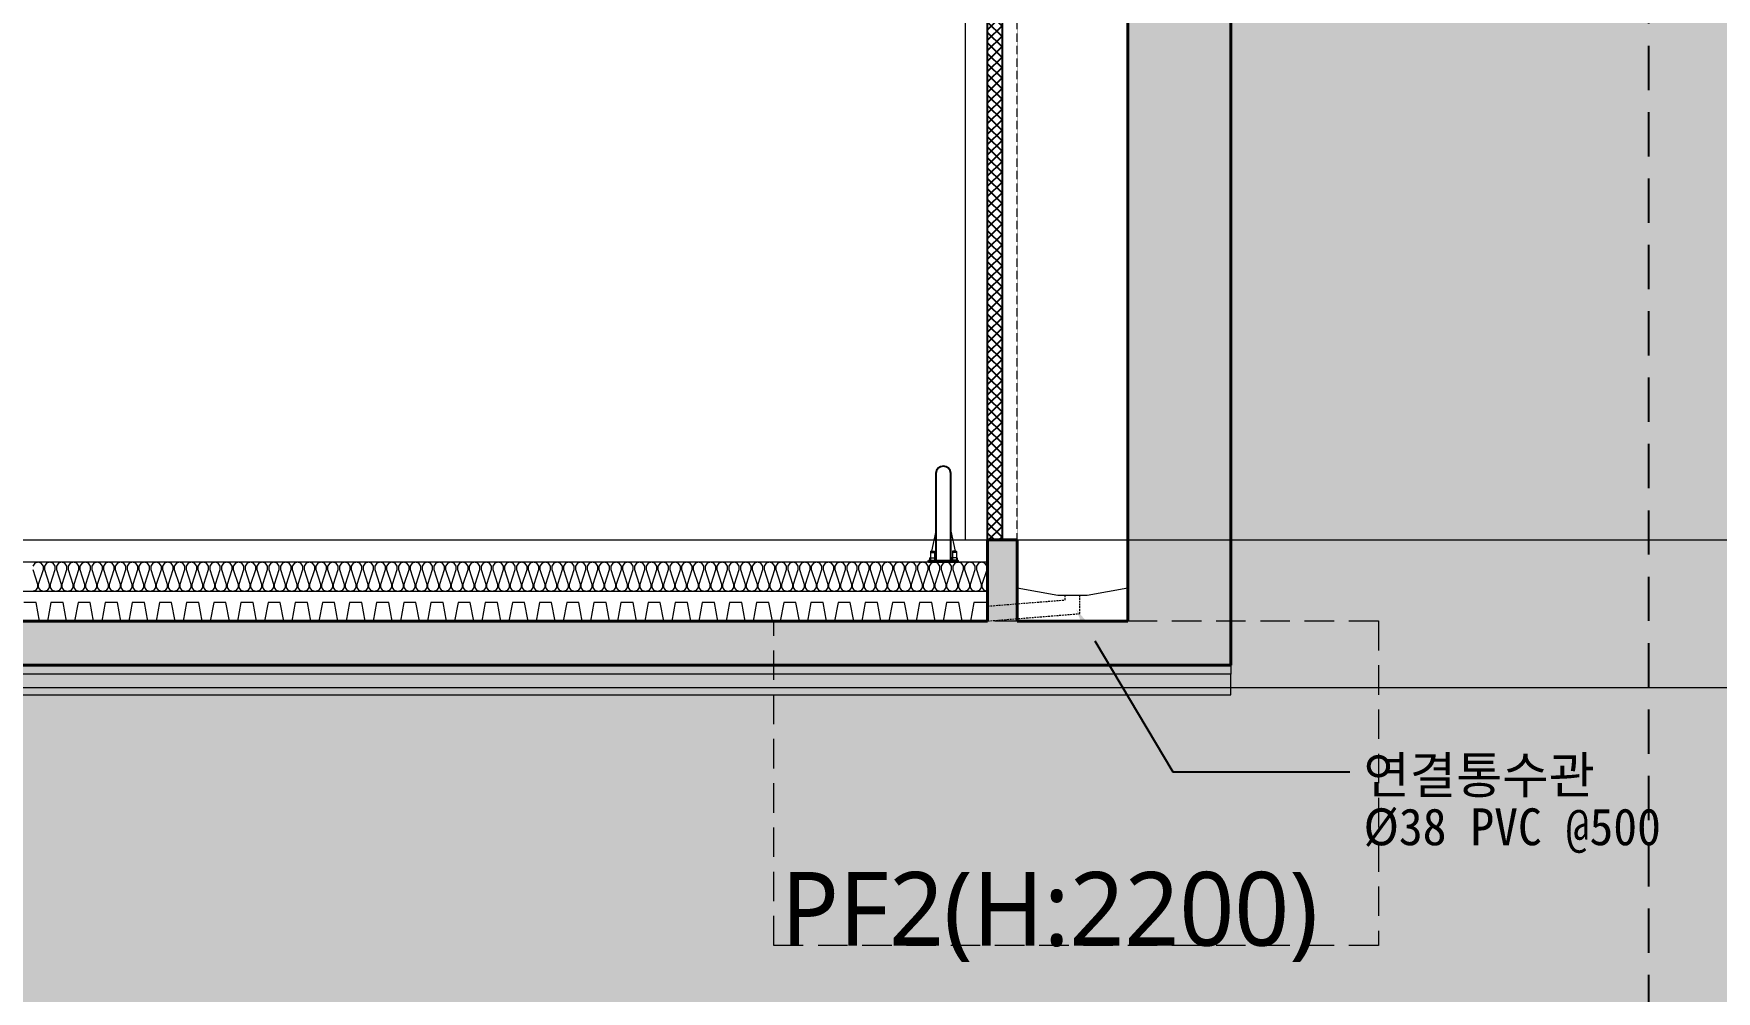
# Model space of a CAD drawing. Header units: millimetres. Extents: x 0 to 420000, y 0 to 297000.
# Drawn here: x 300943 to 312355, y 21389 to 27882 of the extents above; entities that cross this region are included whole.
import ezdxf
from ezdxf.enums import TextEntityAlignment as Align

# ---------------------------------------------------------------- set-up
doc = ezdxf.new("R2010")
doc.units = ezdxf.units.MM
for name, pattern in [('CEN', [62, 60, -1, 0, -1]), ('DASHEDX2', [1.5, 1, -0.5]), ('HIDDEN', [0.375, 0.25, -0.125])]:
    doc.linetypes.add(name, pattern=pattern)
doc.layers.get('Defpoints').update_dxf_attribs({"color": 140})
for name, color, linetype, lineweight in [('A-AXIS-LINE', 1, 'CEN', 15), ('A-BOND-LIN2', 4, 'DASHEDX2', 25), ('A-CONC-LIN1', 2, 'Continuous', 40), ('A-ELEV-LIN2', 7, 'Continuous', 25), ('A-ELEV-LIN3', 8, 'Continuous', 18), ('A-SECT-LIN3', 255, 'Continuous', 18), ('A-WAXM-BLOC', 3, 'Continuous', 25), ('A-XXXX-DRBD', 9, 'Continuous', 20), ('A-XXXX-FIN2', 6, 'Continuous', 20), ('A-XXXX-HATC', 8, 'Continuous', 18), ('A-XXXX-HID', 8, 'HIDDEN', 18), ('A-XXXX-INSL1', 15, 'Continuous', 18), ('A-XXXX-INSL2', 8, 'Continuous', 18)]:
    doc.layers.add(name, color=color, linetype=linetype, lineweight=lineweight)
doc.layers.add('A-CONC-SOLD', color=253, linetype='CEN')
doc.layers.add('A-XXXX-SOLD', color=252, linetype='Continuous')
doc.layers.add('A-XXXX-NPLT', color=144, linetype='Continuous', lineweight=15, plot=False)
doc.styles.add('돋움체', font='')
doc.styles.add('맑은고딕', font='')
doc.styles.get('돋움체').set_extended_font_data('DotumChe')
doc.styles.get('맑은고딕').set_extended_font_data('Malgun Gothic')

# ---------------------------------------------------------------- blocks, each defined once
blk = doc.blocks.new('axis(211208)')
at = {"layer": 'A-AXIS-LINE', "ltscale": 1000}
for p, q in [((4631788.1, -441118.7), (4955413.1, -441118.7)), ((4631788.1, -442118.7), (4955413.1, -442118.7))]:
    blk.add_line(p, q, dxfattribs=at)
blk = doc.blocks.new('지하2층')
at = {"layer": 'A-CONC-SOLD'}
h = blk.add_hatch(color=256, dxfattribs=at)
h.dxf.hatch_style = 1
h.paths.add_polyline_path([(4879374, -392169), (4878974, -392169), (4878974, -391119), (4878824, -391119), (4878824, -391369), (4878374, -391369), (4878374, -392369), (4878324, -392369), (4878324, -393069), (4878674, -393069), (4878674, -401669), (4877924, -401669), (4877924, -401119), (4877724, -401119), (4877724, -401669), (4801524, -401669), (4801524, -401129), (4801324, -401129), (4801324, -401969), (4801494, -401969), (4801479, -401978), (4801479, -402319), (4759169, -402319), (4759169, -401978), (4759154, -401969), (4759324, -401969), (4759324, -401129), (4759124, -401129), (4759124, -401669), (4682924, -401669), (4682924, -401119), (4682724, -401119), (4682724, -401669), (4681974, -401669), (4681974, -393069), (4682324, -393069), (4682324, -392369), (4682274, -392369), (4682274, -391369), (4681824, -391369), (4681824, -391119), (4681674, -391119), (4681674, -392169), (4681274, -392169), (4681274, -401969), (4758324, -401969), (4758324, -402619), (4802324, -402619), (4802324, -401969), (4879374, -401969)])
h = blk.add_hatch(dxfattribs=at)
h.set_pattern_fill('블럭단면', color=256, scale=50)
h.set_pattern_definition([(45, (4660211.26, -425568.714), (-35.355339, 35.355339), []), (135, (4660211.26, -425568.714), (-35.355339, -35.355339), [])])
h.paths.add_polyline_path([(4877824, -392369), (4877724, -392369), (4877724, -401119), (4877824, -401119)])
at = {"layer": 'A-CONC-LIN1'}
for points in [[(4681674, -391119), (4681674, -392169), (4681274, -392169), (4681274, -401969), (4758324, -401969), (4758324, -402619), (4802324, -402619), (4802324, -401969), (4879374, -401969), (4879374, -392169), (4878974, -392169), (4878974, -391119)], [(4878974, -391119), (4878824, -391119), (4878824, -391369), (4878374, -391369), (4878374, -392369), (4878324, -392369), (4878324, -393069), (4878674, -393069), (4878674, -401669), (4877924, -401669), (4877924, -401119), (4877724, -401119), (4877724, -401669), (4801524, -401669), (4801524, -401129), (4801324, -401129), (4801324, -401969), (4801494, -401969), (4801479, -401978), (4801479, -402319), (4759169, -402319)]]:
    blk.add_lwpolyline(points, dxfattribs=at)
at = {"layer": 'A-WAXM-BLOC'}
for p, q in [((4877724, -401119), (4877724, -392369)), ((4877824, -401119), (4877824, -392369))]:
    blk.add_line(p, q, dxfattribs=at)
at = {"layer": 'A-XXXX-DRBD'}
for points in [[(4877924, -401444), (4878199, -401494), (4878399, -401494), (4878674, -401444)], [(4877713, -401544), (4877630, -401544), (4877607, -401669), (4877552, -401669), (4877529, -401544), (4877446, -401544), (4877423, -401669), (4877368, -401669), (4877345, -401544), (4877262, -401544), (4877239, -401669), (4877184, -401669), (4877161, -401544), (4877078, -401544), (4877055, -401669), (4877000, -401669), (4876977, -401544), (4876894, -401544), (4876870, -401669), (4876816, -401669), (4876792, -401544), (4876710, -401544), (4876686, -401669), (4876632, -401669), (4876608, -401544), (4876526, -401544), (4876502, -401669), (4876448, -401669), (4876424, -401544), (4876341, -401544), (4876318, -401669), (4876264, -401669), (4876240, -401544), (4876157, -401544), (4876134, -401669), (4876079, -401669), (4876056, -401544), (4875973, -401544), (4875950, -401669), (4875895, -401669), (4875872, -401544), (4875789, -401544), (4875766, -401669), (4875711, -401669), (4875688, -401544), (4875605, -401544), (4875582, -401669), (4875527, -401669), (4875504, -401544), (4875421, -401544), (4875398, -401669), (4875343, -401669), (4875320, -401544), (4875237, -401544), (4875214, -401669), (4875159, -401669), (4875136, -401544), (4875053, -401544), (4875030, -401669), (4874975, -401669), (4874952, -401544), (4874869, -401544), (4874845, -401669), (4874791, -401669), (4874767, -401544), (4874685, -401544), (4874661, -401669), (4874607, -401669), (4874583, -401544), (4874501, -401544), (4874477, -401669), (4874423, -401669), (4874399, -401544), (4874316, -401544), (4874293, -401669), (4874239, -401669), (4874215, -401544), (4874132, -401544), (4874109, -401669), (4874054, -401669), (4874031, -401544), (4873948, -401544), (4873925, -401669), (4873870, -401669), (4873847, -401544), (4873764, -401544), (4873741, -401669), (4873686, -401669), (4873663, -401544), (4873580, -401544), (4873557, -401669), (4873502, -401669), (4873479, -401544), (4873396, -401544), (4873373, -401669), (4873318, -401669), (4873295, -401544), (4873212, -401544), (4873189, -401669), (4873134, -401669), (4873111, -401544), (4873028, -401544), (4873005, -401669), (4872950, -401669), (4872927, -401544), (4872844, -401544), (4872820, -401669), (4872766, -401669), (4872742, -401544), (4872660, -401544), (4872636, -401669), (4872582, -401669), (4872558, -401544), (4872476, -401544), (4872452, -401669), (4872398, -401669), (4872374, -401544), (4872291, -401544), (4872268, -401669), (4872214, -401669), (4872190, -401544), (4872107, -401544), (4872084, -401669), (4872029, -401669), (4872006, -401544), (4871923, -401544), (4871900, -401669), (4871845, -401669), (4871822, -401544), (4871739, -401544), (4871716, -401669), (4871661, -401669), (4871638, -401544), (4871555, -401544), (4871532, -401669), (4871477, -401669), (4871454, -401544), (4871371, -401544), (4871348, -401669), (4871293, -401669), (4871270, -401544), (4871187, -401544)]]:
    blk.add_lwpolyline(points, dxfattribs=at)
at = {"layer": 'A-XXXX-FIN2'}
blk.add_lwpolyline([(4801424, -401119), (4877724, -401119)], dxfattribs=at)
at = {"layer": 'A-XXXX-HID'}
blk.add_line((4877924, -401119), (4877924, -392369), dxfattribs=at)
at = {"layer": 'A-XXXX-HID', "ltscale": 50}
for points in [[(4877724, -401669), (4878349, -401619), (4878349, -401494)], [(4877724, -401568), (4878249, -401526), (4878249, -401494)]]:
    blk.add_lwpolyline(points, dxfattribs=at)
at = {"layer": 'A-XXXX-INSL1'}
blk.add_lwpolyline([(4877574, -401119), (4877574, -392519), (4877080, -392519), (4877080, -391919)], dxfattribs=at)
at = {"layer": 'A-XXXX-INSL2'}
for points in [[(4877724, -401269), (4801534, -401269)], [(4877724, -401469), (4877724, -401469), (4877702, -401461), (4877688, -401441), (4877688, -401419), (4877720, -401319), (4877720, -401297), (4877706, -401277), (4877684, -401269), (4877662, -401277), (4877648, -401297), (4877648, -401319), (4877680, -401419), (4877680, -401441), (4877666, -401461), (4877644, -401469), (4877622, -401461), (4877608, -401441), (4877608, -401419), (4877640, -401319), (4877640, -401297), (4877626, -401277), (4877604, -401269), (4877582, -401277), (4877568, -401297), (4877568, -401319), (4877600, -401419), (4877600, -401441), (4877586, -401461), (4877564, -401469), (4877542, -401461), (4877528, -401441), (4877528, -401419), (4877560, -401319), (4877560, -401297), (4877546, -401277), (4877524, -401269), (4877502, -401277), (4877488, -401297), (4877488, -401319), (4877520, -401419), (4877520, -401441), (4877506, -401461), (4877484, -401469), (4877462, -401461), (4877448, -401441), (4877448, -401419), (4877480, -401319), (4877480, -401297), (4877466, -401277), (4877444, -401269), (4877422, -401277), (4877408, -401297), (4877408, -401319), (4877440, -401419), (4877440, -401441), (4877426, -401461), (4877404, -401469), (4877382, -401461), (4877368, -401441), (4877368, -401419), (4877400, -401319), (4877400, -401297), (4877386, -401277), (4877364, -401269), (4877342, -401277), (4877328, -401297), (4877328, -401319), (4877360, -401419), (4877360, -401441), (4877346, -401461), (4877324, -401469), (4877302, -401461), (4877288, -401441), (4877288, -401419), (4877320, -401319), (4877320, -401297), (4877306, -401277), (4877284, -401269), (4877262, -401277), (4877248, -401297), (4877248, -401319), (4877280, -401419), (4877280, -401441), (4877266, -401461), (4877244, -401469), (4877222, -401461), (4877208, -401441), (4877208, -401419), (4877240, -401319), (4877240, -401297), (4877226, -401277), (4877204, -401269), (4877182, -401277), (4877168, -401297), (4877168, -401319), (4877200, -401419), (4877200, -401441), (4877186, -401461), (4877164, -401469), (4877142, -401461), (4877128, -401441), (4877128, -401419), (4877160, -401319), (4877160, -401297), (4877146, -401277), (4877124, -401269), (4877102, -401277), (4877088, -401297), (4877088, -401319), (4877120, -401419), (4877120, -401441), (4877106, -401461), (4877084, -401469), (4877062, -401461), (4877048, -401441), (4877048, -401419), (4877080, -401319), (4877080, -401297), (4877066, -401277), (4877044, -401269), (4877022, -401277), (4877008, -401297), (4877008, -401319), (4877040, -401419), (4877040, -401441), (4877026, -401461), (4877004, -401469), (4876982, -401461), (4876968, -401441), (4876968, -401419), (4877000, -401319), (4877000, -401297), (4876986, -401277), (4876964, -401269), (4876942, -401277), (4876928, -401297), (4876928, -401319), (4876960, -401419), (4876960, -401441), (4876946, -401461), (4876924, -401469), (4876902, -401461), (4876888, -401441), (4876888, -401419), (4876920, -401319), (4876920, -401297), (4876906, -401277), (4876884, -401269), (4876862, -401277), (4876848, -401297), (4876848, -401319), (4876880, -401419), (4876880, -401441), (4876866, -401461), (4876844, -401469), (4876822, -401461), (4876808, -401441), (4876808, -401419), (4876840, -401319), (4876840, -401297), (4876826, -401277), (4876804, -401269), (4876782, -401277), (4876768, -401297), (4876768, -401319), (4876800, -401419), (4876800, -401441), (4876786, -401461), (4876764, -401469), (4876742, -401461), (4876728, -401441), (4876728, -401419), (4876760, -401319), (4876760, -401297), (4876746, -401277), (4876724, -401269), (4876702, -401277), (4876688, -401297), (4876688, -401319), (4876720, -401419), (4876720, -401441), (4876706, -401461), (4876684, -401469), (4876662, -401461), (4876648, -401441), (4876648, -401419), (4876680, -401319), (4876680, -401297), (4876666, -401277), (4876644, -401269), (4876622, -401277), (4876608, -401297), (4876608, -401319), (4876640, -401419), (4876640, -401441), (4876626, -401461), (4876604, -401469), (4876582, -401461), (4876568, -401441), (4876568, -401419), (4876600, -401319), (4876600, -401297), (4876586, -401277), (4876564, -401269), (4876542, -401277), (4876528, -401297), (4876528, -401319), (4876560, -401419), (4876560, -401441), (4876546, -401461), (4876524, -401469), (4876502, -401461), (4876488, -401441), (4876488, -401419), (4876520, -401319), (4876520, -401297), (4876506, -401277), (4876484, -401269), (4876462, -401277), (4876448, -401297), (4876448, -401319), (4876480, -401419), (4876480, -401441), (4876466, -401461), (4876444, -401469), (4876422, -401461), (4876408, -401441), (4876408, -401419), (4876440, -401319), (4876440, -401297), (4876426, -401277), (4876404, -401269), (4876382, -401277), (4876368, -401297), (4876368, -401319), (4876400, -401419), (4876400, -401441), (4876386, -401461), (4876364, -401469), (4876342, -401461), (4876328, -401441), (4876328, -401419), (4876360, -401319), (4876360, -401297), (4876346, -401277), (4876324, -401269), (4876302, -401277), (4876288, -401297), (4876288, -401319), (4876320, -401419), (4876320, -401441), (4876306, -401461), (4876284, -401469), (4876262, -401461), (4876248, -401441), (4876248, -401419), (4876280, -401319), (4876280, -401297), (4876266, -401277), (4876244, -401269), (4876222, -401277), (4876208, -401297), (4876208, -401319), (4876240, -401419), (4876240, -401441), (4876226, -401461), (4876204, -401469), (4876182, -401461), (4876168, -401441), (4876168, -401419), (4876200, -401319), (4876200, -401297), (4876186, -401277), (4876164, -401269), (4876142, -401277), (4876128, -401297), (4876128, -401319), (4876160, -401419), (4876160, -401441), (4876146, -401461), (4876124, -401469), (4876102, -401461), (4876088, -401441), (4876088, -401419), (4876120, -401319), (4876120, -401297), (4876106, -401277), (4876084, -401269), (4876062, -401277), (4876048, -401297), (4876048, -401319), (4876080, -401419), (4876080, -401441), (4876066, -401461), (4876044, -401469), (4876022, -401461), (4876008, -401441), (4876008, -401419), (4876040, -401319), (4876040, -401297), (4876026, -401277), (4876004, -401269), (4875982, -401277), (4875968, -401297), (4875968, -401319), (4876000, -401419), (4876000, -401441), (4875986, -401461), (4875964, -401469), (4875942, -401461), (4875928, -401441), (4875928, -401419), (4875960, -401319), (4875960, -401297), (4875946, -401277), (4875924, -401269), (4875902, -401277), (4875888, -401297), (4875888, -401319), (4875920, -401419), (4875920, -401441), (4875906, -401461), (4875884, -401469), (4875862, -401461), (4875848, -401441), (4875848, -401419), (4875880, -401319), (4875880, -401297), (4875866, -401277), (4875844, -401269), (4875822, -401277), (4875808, -401297), (4875808, -401319), (4875840, -401419), (4875840, -401441), (4875826, -401461), (4875804, -401469), (4875782, -401461), (4875768, -401441), (4875768, -401419), (4875800, -401319), (4875800, -401297), (4875786, -401277), (4875764, -401269), (4875742, -401277), (4875728, -401297), (4875728, -401319), (4875760, -401419), (4875760, -401441), (4875746, -401461), (4875724, -401469), (4875702, -401461), (4875688, -401441), (4875688, -401419), (4875720, -401319), (4875720, -401297), (4875706, -401277), (4875684, -401269), (4875662, -401277), (4875648, -401297), (4875648, -401319), (4875680, -401419), (4875680, -401441), (4875666, -401461), (4875644, -401469), (4875622, -401461), (4875608, -401441), (4875608, -401419), (4875640, -401319), (4875640, -401297), (4875626, -401277), (4875604, -401269), (4875582, -401277), (4875568, -401297), (4875568, -401319), (4875600, -401419), (4875600, -401441), (4875586, -401461), (4875564, -401469), (4875542, -401461), (4875528, -401441), (4875528, -401419), (4875560, -401319), (4875560, -401297), (4875546, -401277), (4875524, -401269), (4875502, -401277), (4875488, -401297), (4875488, -401319), (4875520, -401419), (4875520, -401441), (4875506, -401461), (4875484, -401469), (4875462, -401461), (4875448, -401441), (4875448, -401419), (4875480, -401319), (4875480, -401297), (4875466, -401277), (4875444, -401269), (4875422, -401277), (4875408, -401297), (4875408, -401319), (4875440, -401419), (4875440, -401441), (4875426, -401461), (4875404, -401469), (4875382, -401461), (4875368, -401441), (4875368, -401419), (4875400, -401319), (4875400, -401297), (4875386, -401277), (4875364, -401269), (4875342, -401277), (4875328, -401297), (4875328, -401319), (4875360, -401419), (4875360, -401441), (4875346, -401461), (4875324, -401469), (4875302, -401461), (4875288, -401441), (4875288, -401419), (4875320, -401319), (4875320, -401297), (4875306, -401277), (4875284, -401269), (4875262, -401277), (4875248, -401297), (4875248, -401319), (4875280, -401419), (4875280, -401441), (4875266, -401461), (4875244, -401469), (4875222, -401461), (4875208, -401441), (4875208, -401419), (4875240, -401319), (4875240, -401297), (4875226, -401277), (4875204, -401269), (4875182, -401277), (4875168, -401297), (4875168, -401319), (4875200, -401419), (4875200, -401441), (4875186, -401461), (4875164, -401469), (4875142, -401461), (4875128, -401441), (4875128, -401419), (4875160, -401319), (4875160, -401297), (4875146, -401277), (4875124, -401269), (4875102, -401277), (4875088, -401297), (4875088, -401319), (4875120, -401419), (4875120, -401441), (4875106, -401461), (4875084, -401469), (4875062, -401461), (4875048, -401441), (4875048, -401419), (4875080, -401319), (4875080, -401297), (4875066, -401277), (4875044, -401269), (4875022, -401277), (4875008, -401297), (4875008, -401319), (4875040, -401419), (4875040, -401441), (4875026, -401461), (4875004, -401469), (4874982, -401461), (4874968, -401441), (4874968, -401419), (4875000, -401319), (4875000, -401297), (4874986, -401277), (4874964, -401269), (4874942, -401277), (4874928, -401297), (4874928, -401319), (4874960, -401419), (4874960, -401441), (4874946, -401461), (4874924, -401469), (4874902, -401461), (4874888, -401441), (4874888, -401419), (4874920, -401319), (4874920, -401297), (4874906, -401277), (4874884, -401269), (4874862, -401277), (4874848, -401297), (4874848, -401319), (4874880, -401419), (4874880, -401441), (4874866, -401461), (4874844, -401469), (4874822, -401461), (4874808, -401441), (4874808, -401419), (4874840, -401319), (4874840, -401297), (4874826, -401277), (4874804, -401269), (4874782, -401277), (4874768, -401297), (4874768, -401319), (4874800, -401419), (4874800, -401441), (4874786, -401461), (4874764, -401469), (4874742, -401461), (4874728, -401441), (4874728, -401419), (4874760, -401319), (4874760, -401297), (4874746, -401277), (4874724, -401269), (4874702, -401277), (4874688, -401297), (4874688, -401319), (4874720, -401419), (4874720, -401441), (4874706, -401461), (4874684, -401469), (4874662, -401461), (4874648, -401441), (4874648, -401419), (4874680, -401319), (4874680, -401297), (4874666, -401277), (4874644, -401269), (4874622, -401277), (4874608, -401297), (4874608, -401319), (4874640, -401419), (4874640, -401441), (4874626, -401461), (4874604, -401469), (4874582, -401461), (4874568, -401441), (4874568, -401419), (4874600, -401319), (4874600, -401297), (4874586, -401277), (4874564, -401269), (4874542, -401277), (4874528, -401297), (4874528, -401319), (4874560, -401419), (4874560, -401441), (4874546, -401461), (4874524, -401469), (4874502, -401461), (4874488, -401441), (4874488, -401419), (4874520, -401319), (4874520, -401297), (4874506, -401277), (4874484, -401269), (4874462, -401277), (4874448, -401297), (4874448, -401319), (4874480, -401419), (4874480, -401441), (4874466, -401461), (4874444, -401469), (4874422, -401461), (4874408, -401441), (4874408, -401419), (4874440, -401319), (4874440, -401297), (4874426, -401277), (4874404, -401269), (4874382, -401277), (4874368, -401297), (4874368, -401319), (4874400, -401419), (4874400, -401441), (4874386, -401461), (4874364, -401469), (4874342, -401461), (4874328, -401441), (4874328, -401419), (4874360, -401319), (4874360, -401297), (4874346, -401277), (4874324, -401269), (4874302, -401277), (4874288, -401297), (4874288, -401319), (4874320, -401419), (4874320, -401441), (4874306, -401461), (4874284, -401469), (4874262, -401461), (4874248, -401441), (4874248, -401419), (4874280, -401319), (4874280, -401297), (4874266, -401277), (4874244, -401269), (4874222, -401277), (4874208, -401297), (4874208, -401319), (4874240, -401419), (4874240, -401441), (4874226, -401461), (4874204, -401469), (4874182, -401461), (4874168, -401441), (4874168, -401419), (4874200, -401319), (4874200, -401297), (4874186, -401277), (4874164, -401269), (4874142, -401277), (4874128, -401297), (4874128, -401319), (4874160, -401419), (4874160, -401441), (4874146, -401461), (4874124, -401469), (4874102, -401461), (4874088, -401441), (4874088, -401419), (4874120, -401319), (4874120, -401297), (4874106, -401277), (4874084, -401269), (4874062, -401277), (4874048, -401297), (4874048, -401319), (4874080, -401419), (4874080, -401441), (4874066, -401461), (4874044, -401469), (4874022, -401461), (4874008, -401441), (4874008, -401419), (4874040, -401319), (4874040, -401297), (4874026, -401277), (4874004, -401269), (4873982, -401277), (4873968, -401297), (4873968, -401319), (4874000, -401419), (4874000, -401441), (4873986, -401461), (4873964, -401469), (4873942, -401461), (4873928, -401441), (4873928, -401419), (4873960, -401319), (4873960, -401297), (4873946, -401277), (4873924, -401269), (4873902, -401277), (4873888, -401297), (4873888, -401319), (4873920, -401419), (4873920, -401441), (4873906, -401461), (4873884, -401469), (4873862, -401461), (4873848, -401441), (4873848, -401419), (4873880, -401319), (4873880, -401297), (4873866, -401277), (4873844, -401269), (4873822, -401277), (4873808, -401297), (4873808, -401319), (4873840, -401419), (4873840, -401441), (4873826, -401461), (4873804, -401469), (4873782, -401461), (4873768, -401441), (4873768, -401419), (4873800, -401319), (4873800, -401297), (4873786, -401277), (4873764, -401269), (4873742, -401277), (4873728, -401297), (4873728, -401319), (4873760, -401419), (4873760, -401441), (4873746, -401461), (4873724, -401469), (4873702, -401461), (4873688, -401441), (4873688, -401419), (4873720, -401319), (4873720, -401297), (4873706, -401277), (4873684, -401269), (4873662, -401277), (4873648, -401297), (4873648, -401319), (4873680, -401419), (4873680, -401441), (4873666, -401461), (4873644, -401469), (4873622, -401461), (4873608, -401441), (4873608, -401419), (4873640, -401319), (4873640, -401297), (4873626, -401277), (4873604, -401269), (4873582, -401277), (4873568, -401297), (4873568, -401319), (4873600, -401419), (4873600, -401441), (4873586, -401461), (4873564, -401469), (4873542, -401461), (4873528, -401441), (4873528, -401419), (4873560, -401319), (4873560, -401297), (4873546, -401277), (4873524, -401269), (4873502, -401277), (4873488, -401297), (4873488, -401319), (4873520, -401419), (4873520, -401441), (4873506, -401461), (4873484, -401469), (4873462, -401461), (4873448, -401441), (4873448, -401419), (4873480, -401319), (4873480, -401297), (4873466, -401277), (4873444, -401269), (4873422, -401277), (4873408, -401297), (4873408, -401319), (4873440, -401419), (4873440, -401441), (4873426, -401461), (4873404, -401469), (4873382, -401461), (4873368, -401441), (4873368, -401419), (4873400, -401319), (4873400, -401297), (4873386, -401277), (4873364, -401269), (4873342, -401277), (4873328, -401297), (4873328, -401319), (4873360, -401419), (4873360, -401441), (4873346, -401461), (4873324, -401469), (4873302, -401461), (4873288, -401441), (4873288, -401419), (4873320, -401319), (4873320, -401297), (4873306, -401277), (4873284, -401269), (4873262, -401277), (4873248, -401297), (4873248, -401319), (4873280, -401419), (4873280, -401441), (4873266, -401461), (4873244, -401469), (4873222, -401461), (4873208, -401441), (4873208, -401419), (4873240, -401319), (4873240, -401297), (4873226, -401277), (4873204, -401269), (4873182, -401277), (4873168, -401297), (4873168, -401319), (4873200, -401419), (4873200, -401441), (4873186, -401461), (4873164, -401469), (4873142, -401461), (4873128, -401441), (4873128, -401419), (4873160, -401319), (4873160, -401297), (4873146, -401277), (4873124, -401269), (4873102, -401277), (4873088, -401297), (4873088, -401319), (4873120, -401419), (4873120, -401441), (4873106, -401461), (4873084, -401469), (4873062, -401461), (4873048, -401441), (4873048, -401419), (4873080, -401319), (4873080, -401297), (4873066, -401277), (4873044, -401269), (4873022, -401277), (4873008, -401297), (4873008, -401319), (4873040, -401419), (4873040, -401441), (4873026, -401461), (4873004, -401469), (4872982, -401461), (4872968, -401441), (4872968, -401419), (4873000, -401319), (4873000, -401297), (4872986, -401277), (4872964, -401269), (4872942, -401277), (4872928, -401297), (4872928, -401319), (4872960, -401419), (4872960, -401441), (4872946, -401461), (4872924, -401469), (4872902, -401461), (4872888, -401441), (4872888, -401419), (4872920, -401319), (4872920, -401297), (4872906, -401277), (4872884, -401269), (4872862, -401277), (4872848, -401297), (4872848, -401319), (4872880, -401419), (4872880, -401441), (4872866, -401461), (4872844, -401469), (4872822, -401461), (4872808, -401441), (4872808, -401419), (4872840, -401319), (4872840, -401297), (4872826, -401277), (4872804, -401269), (4872782, -401277), (4872768, -401297), (4872768, -401319), (4872800, -401419), (4872800, -401441), (4872786, -401461), (4872764, -401469), (4872742, -401461), (4872728, -401441), (4872728, -401419), (4872760, -401319), (4872760, -401297), (4872746, -401277), (4872724, -401269), (4872702, -401277), (4872688, -401297), (4872688, -401319), (4872720, -401419), (4872720, -401441), (4872706, -401461), (4872684, -401469), (4872662, -401461), (4872648, -401441), (4872648, -401419), (4872680, -401319), (4872680, -401297), (4872666, -401277), (4872644, -401269), (4872622, -401277), (4872608, -401297), (4872608, -401319), (4872640, -401419), (4872640, -401441), (4872626, -401461), (4872604, -401469), (4872582, -401461), (4872568, -401441), (4872568, -401419), (4872600, -401319), (4872600, -401297), (4872586, -401277), (4872564, -401269), (4872542, -401277), (4872528, -401297), (4872528, -401319), (4872560, -401419), (4872560, -401441), (4872546, -401461), (4872524, -401469), (4872502, -401461), (4872488, -401441), (4872488, -401419), (4872520, -401319), (4872520, -401297), (4872506, -401277), (4872484, -401269), (4872462, -401277), (4872448, -401297), (4872448, -401319), (4872480, -401419), (4872480, -401441), (4872466, -401461), (4872444, -401469), (4872422, -401461), (4872408, -401441), (4872408, -401419), (4872440, -401319), (4872440, -401297), (4872426, -401277), (4872404, -401269), (4872382, -401277), (4872368, -401297), (4872368, -401319), (4872400, -401419), (4872400, -401441), (4872386, -401461), (4872364, -401469), (4872342, -401461), (4872328, -401441), (4872328, -401419), (4872360, -401319), (4872360, -401297), (4872346, -401277), (4872324, -401269), (4872302, -401277), (4872288, -401297), (4872288, -401319), (4872320, -401419), (4872320, -401441), (4872306, -401461), (4872284, -401469), (4872262, -401461), (4872248, -401441), (4872248, -401419), (4872280, -401319), (4872280, -401297), (4872266, -401277), (4872244, -401269), (4872222, -401277), (4872208, -401297), (4872208, -401319), (4872240, -401419), (4872240, -401441), (4872226, -401461), (4872204, -401469), (4872182, -401461), (4872168, -401441), (4872168, -401419), (4872200, -401319), (4872200, -401297), (4872186, -401277), (4872164, -401269), (4872142, -401277), (4872128, -401297), (4872128, -401319), (4872160, -401419), (4872160, -401441), (4872146, -401461), (4872124, -401469), (4872102, -401461), (4872088, -401441), (4872088, -401419), (4872120, -401319), (4872120, -401297), (4872106, -401277), (4872084, -401269), (4872062, -401277), (4872048, -401297), (4872048, -401319), (4872080, -401419), (4872080, -401441), (4872066, -401461), (4872044, -401469), (4872022, -401461), (4872008, -401441), (4872008, -401419), (4872040, -401319), (4872040, -401297), (4872026, -401277), (4872004, -401269), (4871982, -401277), (4871968, -401297), (4871968, -401319), (4872000, -401419), (4872000, -401441), (4871986, -401461), (4871964, -401469), (4871942, -401461), (4871928, -401441), (4871928, -401419), (4871960, -401319), (4871960, -401297), (4871946, -401277), (4871924, -401269), (4871902, -401277), (4871888, -401297), (4871888, -401319), (4871920, -401419), (4871920, -401441), (4871906, -401461), (4871884, -401469), (4871862, -401461), (4871848, -401441), (4871848, -401419), (4871880, -401319), (4871880, -401297), (4871866, -401277), (4871844, -401269), (4871822, -401277), (4871808, -401297), (4871808, -401319), (4871840, -401419), (4871840, -401441), (4871826, -401461), (4871804, -401469), (4871782, -401461), (4871768, -401441), (4871768, -401419), (4871800, -401319), (4871800, -401297), (4871786, -401277), (4871764, -401269), (4871742, -401277), (4871728, -401297), (4871728, -401319), (4871760, -401419), (4871760, -401441), (4871746, -401461), (4871724, -401469), (4871702, -401461), (4871688, -401441), (4871688, -401419), (4871720, -401319), (4871720, -401297), (4871706, -401277), (4871684, -401269), (4871662, -401277), (4871648, -401297), (4871648, -401319), (4871680, -401419), (4871680, -401441), (4871666, -401461), (4871644, -401469), (4871622, -401461), (4871608, -401441), (4871608, -401419), (4871640, -401319), (4871640, -401297), (4871626, -401277), (4871604, -401269), (4871582, -401277), (4871568, -401297), (4871568, -401319), (4871600, -401419), (4871600, -401441), (4871586, -401461), (4871564, -401469), (4871542, -401461), (4871528, -401441), (4871528, -401419), (4871560, -401319), (4871560, -401297), (4871546, -401277), (4871524, -401269), (4871502, -401277), (4871488, -401297), (4871488, -401319), (4871520, -401419), (4871520, -401441), (4871506, -401461), (4871484, -401469), (4871462, -401461), (4871448, -401441), (4871448, -401419), (4871480, -401319), (4871480, -401297), (4871466, -401277), (4871444, -401269), (4871422, -401277), (4871408, -401297), (4871408, -401319), (4871440, -401419), (4871440, -401441), (4871426, -401461), (4871404, -401469), (4871382, -401461), (4871368, -401441), (4871368, -401419), (4871400, -401319), (4871400, -401297), (4871386, -401277), (4871364, -401269), (4871342, -401277), (4871328, -401297), (4871328, -401319), (4871360, -401419), (4871360, -401441), (4871346, -401461), (4871324, -401469), (4871302, -401461), (4871288, -401441), (4871288, -401419), (4871320, -401319), (4871320, -401297), (4871306, -401277), (4871284, -401269), (4871262, -401277), (4871248, -401297)], [(4871248, -401319), (4871280, -401419), (4871280, -401441), (4871266, -401461), (4871244, -401469)], [(4877724, -401469), (4801534, -401469)]]:
    blk.add_lwpolyline(points, dxfattribs=at)
blk = doc.blocks.new('PF2')
at = {"layer": 'A-XXXX-HID', "color": 0, "ltscale": 800}
blk.add_lwpolyline([(2050, 0), (2050, -2200), (-2050, -2200), (-2050, 0)], close=True, dxfattribs=at)
at = {"layer": 'A-XXXX-NPLT', "style": '맑은고딕'}
blk.add_text('PF2(H:2200)', height=500, dxfattribs=at).set_placement((-180, -2003), align=Align.MIDDLE)
blk = doc.blocks.new('추락방지볼라드')
at = {"layer": 'A-ELEV-LIN2'}
for p, q in [((-100, 10), (100, 10)), ((-100, 0), (-100, 10)), ((-100, 0), (100, 0)), ((100, 0), (100, 10))]:
    blk.add_line(p, q, dxfattribs=at)
for points in [[(-50, 600), (-50, 10)], [(50, 10), (50, 600)]]:
    blk.add_lwpolyline(points, dxfattribs=at)
blk.add_arc((0, 600), 50, 0, 180, dxfattribs=at)
at = {"layer": 'A-ELEV-LIN3'}
for p, q in [((-50, 210), (-81, 73)), ((50, 210), (81, 73)), ((-99, 12), (-99, 10)), ((-99, 12), (-50, 12)), ((-94, 28), (-54, 28)), ((-94, 28), (-94, 12)), ((-85, 73), (-88, 71)), ((-88, 71), (-88, 12)), ((-88, 71), (-61, 70)), ((-88, 67), (-61, 66)), ((-88, 64), (-61, 62)), ((-85, 73), (-63, 73)), ((-63, 73), (-61, 71)), ((-61, 71), (-61, 12)), ((-54, 28), (-54, 12)), ((-50, 12), (-50, 10)), ((50, 12), (50, 10)), ((99, 12), (50, 12)), ((94, 28), (54, 28)), ((54, 28), (54, 12)), ((63, 73), (61, 71)), ((61, 71), (61, 12)), ((88, 71), (61, 70)), ((88, 67), (61, 66)), ((88, 64), (61, 62)), ((85, 73), (63, 73)), ((85, 73), (88, 71)), ((88, 71), (88, 12)), ((94, 28), (94, 12)), ((99, 12), (99, 10))]:
    blk.add_line(p, q, dxfattribs=at)

msp = doc.modelspace()

# ---------------------------------------------------------------- hatches: boundary and pattern name
at = {"layer": 'A-XXXX-HATC'}
h = msp.add_hatch(dxfattribs=at)
h.set_pattern_fill('DOTS', color=256, scale=10)
h.set_pattern_definition([(0, (0, -50), (7.9375, 15.875), [0, -15.875])])
h.paths.add_polyline_path([(232012.5, 23600), (309062.5, 23600), (309062.5, 23540), (232012.5, 23540)])
h = msp.add_hatch(dxfattribs=at)
h.set_pattern_fill('돌01', color=256, scale=200)
h.set_pattern_definition([(0, (40, -50), (200, 200), [60, -140]), (0, (160, -30), (200, 200), [50, -150]), (0, (150, -20), (200, 200), [40, -160]), (0, (90, 30), (200, 200), [30, -30, 40, -100]), (0, (90, 40), (200, 200), [40, -10, 50, -100]), (0, (0, 80), (200, 200), [50, -150]), (0, (190, 90), (200, 200), [50, -150]), (90, (0, -10), (-200, 200), [30, -170]), (90, (30, 140), (-200, 200), [20, -180]), (90, (40, -50), (-200, 200), [30, -170]), (90, (60, 130), (-200, 200), [10, -190]), (90, (70, 50), (-200, 200), [30, -170]), (90, (90, -20), (-200, 200), [50, -150]), (90, (110, 120), (-200, 200), [30, -170]), (90, (130, 40), (-200, 200), [40, -160]), (90, (140, 40), (-200, 200), [40, -160]), (90, (160, -50), (-200, 200), [20, -180]), (90, (190, -20), (-200, 200), [50, -150]), (45, (20, -30), (0, 200), [84.8528, -197.98991]), (45, (40, -20), (0, 200), [42.4264, -240.41631]), (45, (130, 90), (0, 200), [56.56854, -226.27417]), (45, (130, 100), (0, 200), [42.4264, -240.41631]), (135, (60, 80), (-200, 2e-14), [14.1422, -268.70051]), (135, (20, -30), (-200, 2e-14), [28.2842, -254.55851]), (135, (80, 30), (-200, 2e-14), [28.2842, -254.55851]), (135, (130, 80), (-200, 2e-14), [28.2842, -254.55851]), (135, (190, 120), (-200, 2e-14), [42.4264, -240.41631]), (135, (190, 110), (-200, 2e-14), [28.2842, -254.55851]), (135, (180, 130), (-200, 2e-14), [28.2842, -254.55851]), (135, (120, -50), (-200, 2e-14), [42.4264, -240.41631]), (26.56505, (180, 70), (200, 8e-08), [22.36, -424.8536]), (26.56505, (130, 20), (200, 8e-08), [22.36, -424.8536]), (26.56505, (60, 80), (200, 8e-08), [44.72, -402.4936]), (26.56505, (70, 130), (200, 8e-08), [44.72, -402.4936]), (26.56505, (70, 80), (200, 8e-08), [44.72, -402.4936]), (26.56505, (190, 120), (200, 8e-08), [44.72, -402.4936]), (26.56505, (0, 20), (200, 8e-08), [67.082, -380.1316]), (26.56505, (0, 30), (200, 8e-08), [67.082, -380.1316]), (26.56505, (0, 110), (200, 8e-08), [67.082, -380.1316]), (63.43495, (100, 100), (1e-08, 200), [22.36, -424.8536]), (63.43495, (190, 90), (1e-08, 200), [22.36, -268.333595, 44.72, -111.8]), (63.43495, (170, 70), (1e-08, 200), [44.72, -402.4936]), (63.43495, (50, 90), (1e-08, 200), [44.72, -402.4936]), (63.43495, (40, 90), (1e-08, 200), [44.72, -402.4936]), (63.43495, (110, 110), (1e-08, 200), [67.082, -380.1316]), (116.56505, (60, 60), (-8e-08, 200), [22.36, -424.8536]), (116.56505, (190, 40), (-8e-08, 200), [22.36, -424.8536]), (116.56505, (150, -20), (-8e-08, 200), [44.72, -402.4936]), (116.56505, (140, -10), (-8e-08, 200), [44.72, -402.4936]), (116.56505, (160, 130), (-8e-08, 200), [44.72, -402.4936]), (116.56505, (0, 30), (-8e-08, 200), [44.72, -402.4936]), (116.56505, (100, -50), (-8e-08, 200), [67.082, -380.1316]), (153.43495, (170, 70), (-200, 1e-08), [44.72, -402.4936]), (153.43495, (180, 60), (-200, 1e-08), [44.72, -402.4936]), (153.43495, (30, -40), (-200, 1e-08), [22.36, -424.8536]), (153.43495, (90, 40), (-200, 1e-08), [22.36, -424.8536]), (153.43495, (130, 100), (-200, 1e-08), [22.36, -424.8536])])
h.paths.add_polyline_path([(309062.5, 23540), (232012.5, 23540), (232012.5, 23400), (309062.5, 23400)])
at = {"layer": 'A-XXXX-SOLD'}
h = msp.add_hatch(color=256, dxfattribs=at)
h.dxf.hatch_style = 1
edge = h.paths.add_edge_path()
edge.add_line((188012.5, 23400), (110962.5, 23400))
edge.add_line((110962.5, 23400), (110962.5, 33150))
edge.add_line((110962.5, 33150), (101437.5, 33150))
edge.add_line((101437.5, 33150), (101437.5, 32915.6))
edge.add_arc((97287.5, -3706.2), 36856.3, 83.53481, 96.46519)
edge.add_line((93137.5, 32915.6), (93137.5, 33150))
edge.add_line((93137.5, 33150), (50200, 33150))
edge.add_line((50200, 33150), (50200, 14450))
edge.add_line((50200, 14450), (373825, 14450))
edge.add_line((373825, 14450), (373825, 33150))
edge.add_line((373825, 33150), (343047.9, 33150))
edge.add_line((343047.9, 33150), (343047.9, 32941.7))
edge.add_arc((327897.9, -517956.2), 551106.3, 88.424731, 91.575269)
edge.add_line((312747.9, 32941.7), (312747.9, 33150))
edge.add_line((312747.9, 33150), (309062.5, 33150))
edge.add_line((309062.5, 33150), (309062.5, 23400))
edge.add_line((309062.5, 23400), (232012.5, 23400))
edge.add_line((232012.5, 23400), (232012.5, 22750))
edge.add_line((232012.5, 22750), (188012.5, 22750))
edge.add_line((188012.5, 22750), (188012.5, 23400))

# ---------------------------------------------------------------- linework, layer by layer
at = {"layer": 'A-BOND-LIN2', "ltscale": 300}
msp.add_lwpolyline([(311897.9, 14450), (311897.9, 64450)], dxfattribs=at)
at = {"layer": 'A-SECT-LIN3'}
msp.add_lwpolyline([(232012.5, 23600), (309062.5, 23600), (309062.5, 23540), (232012.5, 23540)], close=True, dxfattribs=at)
at = {"layer": 'A-XXXX-HATC'}
msp.add_lwpolyline([(309062.5, 23540), (232012.5, 23540), (232012.5, 23400), (309062.5, 23400)], close=True, dxfattribs=at)
at = {"layer": 'Defpoints'}
for p, q in [((308140.2, 23765.1), (308668, 22876.3)), ((308668, 22876.3), (309868.9, 22876.3))]:
    msp.add_line(p, q, dxfattribs=at)
msp.add_solid([(308104.3, 23743.8), (308012.5, 23980), (308176, 23786.3)], dxfattribs=at)

# ---------------------------------------------------------------- block references
for name, p in [('지하2층', (-4570311.3, 425568.7)), ('추락방지볼라드', (307112.5, 24300)), ('PF2', (308012.5, 23900))]:
    msp.add_blockref(name, p)
at = {"layer": 'A-AXIS-LINE'}
msp.add_blockref('axis(211208)', (-4581588.1, 465568.7), dxfattribs=at)

# ---------------------------------------------------------------- texts
at = {"layer": 'Defpoints', "style": '돋움체'}
for s, p in [('연결통수관', (309962, 22730.1)), ('%%C38 PVC @500', (309962, 22379.7))]:
    msp.add_text(s, height=250, dxfattribs=at).set_placement(p)

doc.saveas('drawing.dxf')
